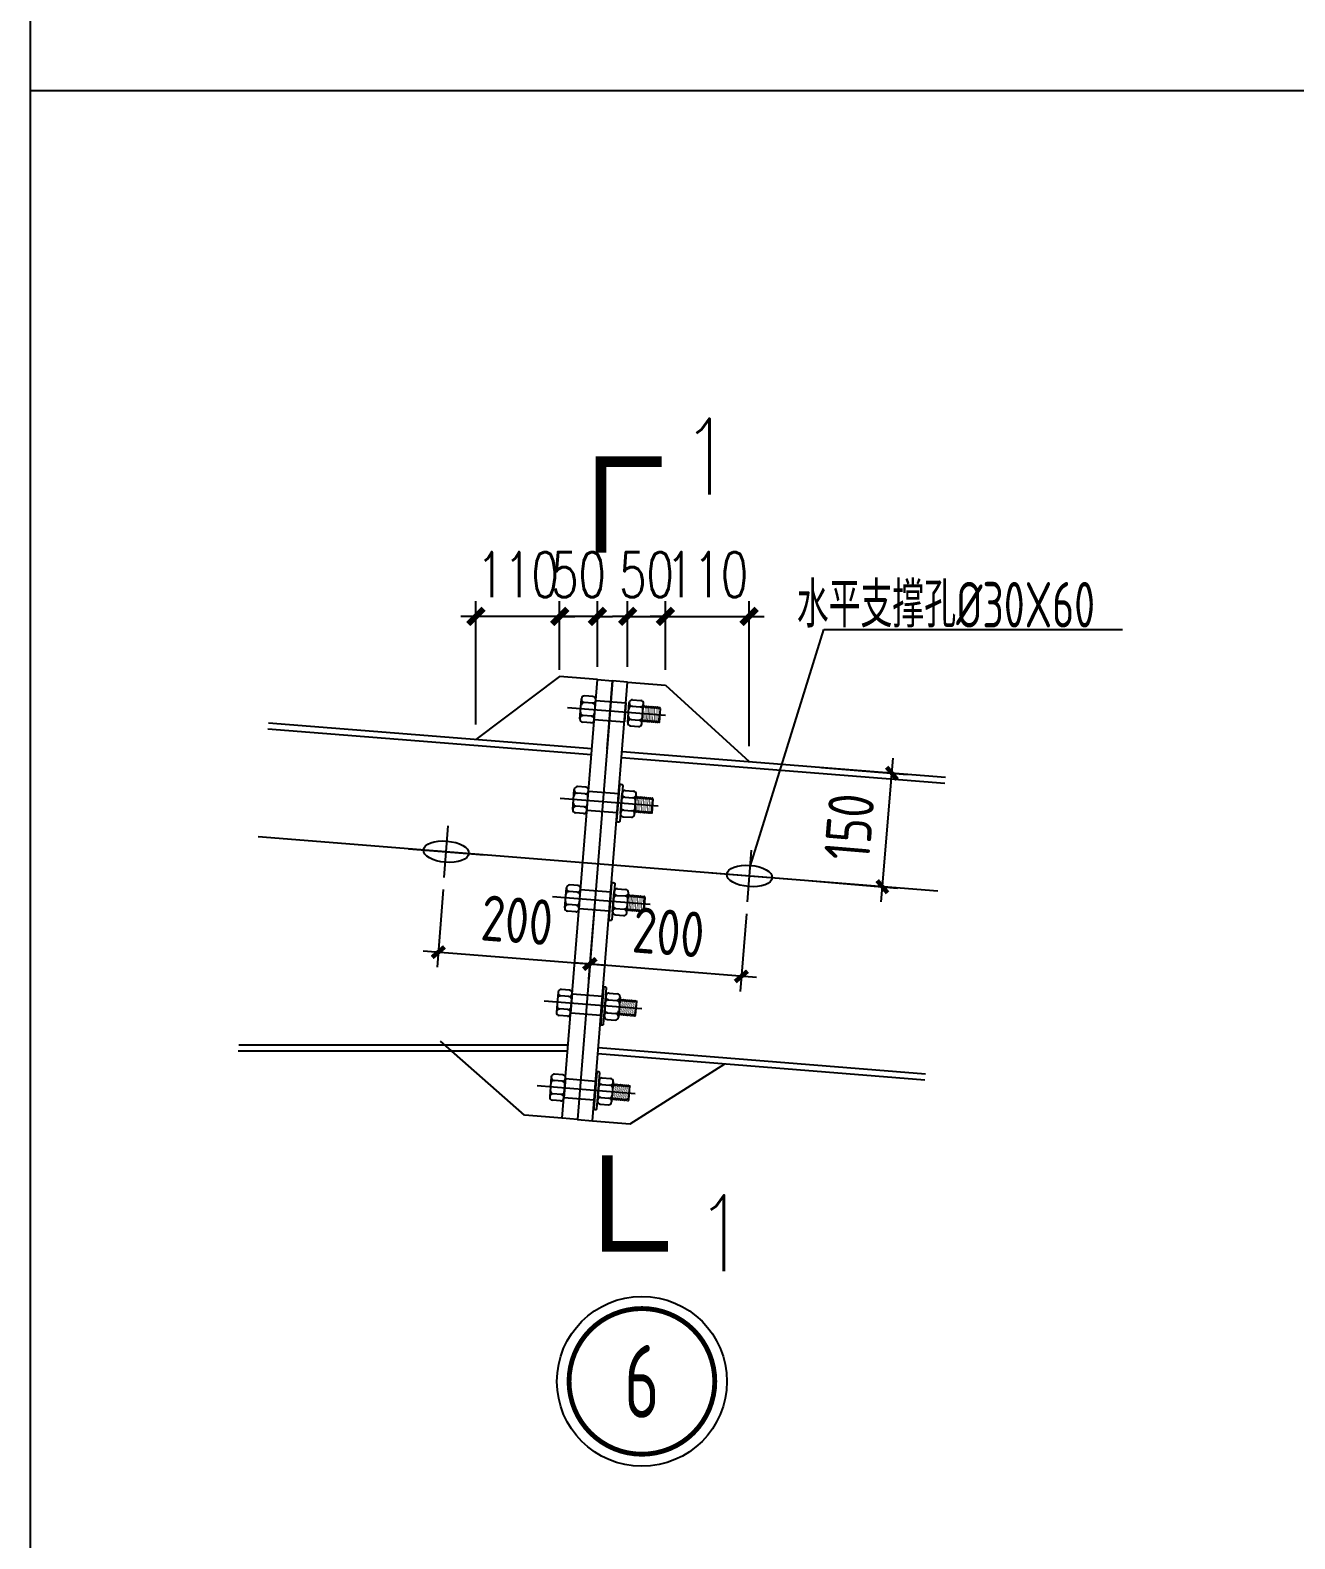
# Model space of a CAD drawing. Extents: x 180850 to 1399066, y 48356 to 327880.
# Drawn here: x 1351090 to 1359420, y 149447 to 159389 of the extents above; entities that cross this region are included whole.
import ezdxf
from ezdxf.enums import TextEntityAlignment as Align

# ---------------------------------------------------------------- set-up
doc = ezdxf.new("R2010")
doc.units = 0
doc.header["$LTSCALE"] = 1000
for name, color, linetype in [('ADIM', 3, 'Continuous'), ('AXIS', 3, 'Continuous'), ('DOTE', 1, 'Continuous'), ('GL', 150, 'Continuous'), ('PZ', 202, 'Continuous'), ('TEXT', 7, 'Continuous'), ('THIN', 7, 'Continuous')]:
    doc.layers.add(name, color=color, linetype=linetype)
doc.styles.add('_TCH_DIM_T3', font='SIMPLEX', dxfattribs={"width": 0.705882, "bigfont": 'GBCBIG'})
doc.styles.add('SIM-TSSC', font='simplex.shx', dxfattribs={"width": 0.8, "bigfont": 'tssdchn.shx'})
doc.styles.add('TSSD_Dimension', font='Tssdeng.shx', dxfattribs={"width": 0.8, "bigfont": 'hztxt.shx'})
doc.styles.add('TSSD_Norm', font='tssdeng.shx', dxfattribs={"bigfont": 'hztxt.shx'})
doc.styles.add('TSSD_Num', font='Tssdeng.shx', dxfattribs={"width": 0.7, "bigfont": 'hztxt.shx'})
doc.dimstyles.new('TCH_100_5', dxfattribs={"dimtxt": 297.5, "dimasz": 100, "dimexe": 100, "dimexo": 100, "dimgap": 126.25, "dimtad": 1, "dimdec": 0, "dimlfac": 0.2, "dimzin": 0, "dimdsep": 46, "dimtxsty": '_TCH_DIM_T3', "dimblk": 'ARCHTICK', "dimcen": 0.09, "dimclrd": 126, "dimclre": 126, "dimclrt": 7, "dimazin": 2, "dimtfac": 1, "dimtdec": 0, "dimtix": 1, "dimtmove": 2, "dimatfit": 3, "dimfxl": 1, "dimtolj": 1, "dimtzin": 0, "dimarcsym": 0})
doc.dimstyles.new('TSSD_20_100', dxfattribs={"dimtxt": 300, "dimasz": 75, "dimexe": 100, "dimexo": 250, "dimgap": 100, "dimtad": 1, "dimdec": 0, "dimlfac": 0.2, "dimzin": 0, "dimdsep": 46, "dimtxsty": 'TSSD_Dimension', "dimblk": 'ARCHTICK', "dimcen": 0, "dimdle": 100, "dimclrt": 7, "dimadec": 0, "dimazin": 0, "dimtfac": 1, "dimtdec": 0, "dimtix": 1, "dimtmove": 2, "dimatfit": 3, "dimfxl": 1, "dimtolj": 1, "dimtzin": 0, "dimarcsym": 0})

# ---------------------------------------------------------------- blocks, each defined once
blk = doc.blocks.new('_ArchTick')
at = {"color": 0, "linetype": 'ByBlock', "const_width": 0.4}
blk.add_lwpolyline([(-0.5, -0.5), (0.5, 0.5)], dxfattribs=at)
blk = doc.blocks.new('*D678')
at = {"layer": 'AXIS', "color": 0, "lineweight": -2, "transparency": 16777216}
for p, q in [((1356302.6, 154530.9), (1356865.4, 154483.7)), ((1356694.7, 153645), (1356774.1, 154591.7)), ((1356239.9, 153783.5), (1356802.7, 153736.3))]:
    blk.add_line(p, q, dxfattribs=at)
at = {"layer": 'Defpoints', "color": 0, "transparency": 16777216}
for p in [(1356053.5, 154551.7), (1356765.7, 154492), (1355990.8, 153804.4)]:
    blk.add_point(p, dxfattribs=at)
at = {"layer": 'AXIS', "color": 0, "lineweight": -2, "transparency": 16777216, "xscale": 75, "yscale": 75, "zscale": 75}
for p, rotation in [((1356765.7, 154492), 85.20834249099333), ((1356703.1, 153744.7), 265.2083424909933)]:
    blk.add_blockref('_ArchTick', p, dxfattribs=dict(at, rotation=rotation))
at = {"layer": 'AXIS', "color": 7, "transparency": 16777216, "insert": (1356485.3, 154139.2), "char_height": 300, "attachment_point": 5, "rotation": 85.20834, "style": 'TSSD_Dimension'}
blk.add_mtext('\\A1;150', dxfattribs=at)
blk = doc.blocks.new('*D679')
at = {"layer": 'AXIS', "color": 0, "lineweight": -2, "transparency": 16777216}
for p, q in [((1354808.8, 153648.1), (1354766.9, 153136)), ((1355808, 153566.4), (1355766.1, 153054.3)), ((1355873.9, 153145.8), (1354675.4, 153243.9))]:
    blk.add_line(p, q, dxfattribs=at)
at = {"layer": 'Defpoints', "color": 0, "transparency": 16777216}
for p in [(1354829.2, 153897.3), (1355828.4, 153815.5), (1354775.1, 153235.7)]:
    blk.add_point(p, dxfattribs=at)
at = {"layer": 'AXIS', "color": 0, "lineweight": -2, "transparency": 16777216, "xscale": 75, "yscale": 75, "zscale": 75}
for p, rotation in [((1354775.1, 153235.7), 175.3228272617146), ((1355774.3, 153154), 355.3228272617146)]:
    blk.add_blockref('_ArchTick', p, dxfattribs=dict(at, rotation=rotation))
at = {"layer": 'AXIS', "color": 7, "transparency": 16777216, "insert": (1355295.1, 153444), "char_height": 300, "attachment_point": 5, "rotation": 355.32283, "style": 'TSSD_Dimension'}
blk.add_mtext('\\A1;200', dxfattribs=at)
blk = doc.blocks.new('*D680')
at = {"layer": 'AXIS', "color": 0, "lineweight": -2, "transparency": 16777216}
for p, q in [((1353810.5, 153726.2), (1353770.5, 153213.9)), ((1354809.7, 153648.1), (1354769.7, 153135.8)), ((1353678.6, 153321.4), (1354877.1, 153227.7))]:
    blk.add_line(p, q, dxfattribs=at)
at = {"layer": 'Defpoints', "color": 0, "transparency": 16777216}
for p in [(1353830, 153975.4), (1354829.2, 153897.3), (1354777.5, 153235.5)]:
    blk.add_point(p, dxfattribs=at)
at = {"layer": 'AXIS', "color": 0, "lineweight": -2, "transparency": 16777216, "xscale": 75, "yscale": 75, "zscale": 75}
for p, rotation in [((1353778.2, 153313.6), 175.5293599114196), ((1354777.5, 153235.5), 355.5293599114196)]:
    blk.add_blockref('_ArchTick', p, dxfattribs=dict(at, rotation=rotation))
at = {"layer": 'AXIS', "color": 7, "transparency": 16777216, "insert": (1354297.3, 153523.8), "char_height": 300, "attachment_point": 5, "rotation": 355.52936, "style": 'TSSD_Dimension'}
blk.add_mtext('\\A1;200', dxfattribs=at)
blk = doc.blocks.new('*D711')
at = {"layer": 'Defpoints', "color": 0, "transparency": 16777216}
for p in [(1355273.6, 155526.1), (1355025.2, 155093.5), (1355273.6, 155073.6)]:
    blk.add_point(p, dxfattribs=at)
at = {"layer": 'GL', "color": 126, "lineweight": -2, "transparency": 16777216}
for p, q in [((1355025.2, 155193.5), (1355025.2, 155626.1)), ((1355273.6, 155173.6), (1355273.6, 155626.1)), ((1355025.2, 155526.1), (1354925.2, 155526.1)), ((1355025.2, 155526.1), (1355273.6, 155526.1)), ((1355273.6, 155526.1), (1355373.6, 155526.1))]:
    blk.add_line(p, q, dxfattribs=at)
at = {"layer": 'GL', "color": 126, "lineweight": -2, "transparency": 16777216, "xscale": 100, "yscale": 100, "zscale": 100}
blk.add_blockref('_ArchTick', (1355025.2, 155526.1), dxfattribs=at)
at = {"layer": 'GL', "color": 126, "lineweight": -2, "transparency": 16777216, "xscale": 100, "yscale": 100, "zscale": 100, "rotation": 180}
blk.add_blockref('_ArchTick', (1355273.6, 155526.1), dxfattribs=at)
at = {"layer": 'GL', "color": 7, "transparency": 16777216, "insert": (1355149.4, 155801.1), "char_height": 297.5, "attachment_point": 5, "style": '_TCH_DIM_T3'}
blk.add_mtext('\\A1;50', dxfattribs=at)
blk = doc.blocks.new('*D712')
at = {"layer": 'Defpoints', "color": 0, "transparency": 16777216}
for p in [(1355825.1, 155526.1), (1355273.6, 155073.6), (1355825.1, 154570)]:
    blk.add_point(p, dxfattribs=at)
at = {"layer": 'GL', "color": 126, "lineweight": -2, "transparency": 16777216}
for p, q in [((1355273.6, 155173.6), (1355273.6, 155626.1)), ((1355825.1, 154670), (1355825.1, 155626.1)), ((1355273.6, 155526.1), (1355173.6, 155526.1)), ((1355273.6, 155526.1), (1355825.1, 155526.1)), ((1355825.1, 155526.1), (1355925.1, 155526.1))]:
    blk.add_line(p, q, dxfattribs=at)
at = {"layer": 'GL', "color": 126, "lineweight": -2, "transparency": 16777216, "xscale": 100, "yscale": 100, "zscale": 100}
blk.add_blockref('_ArchTick', (1355273.6, 155526.1), dxfattribs=at)
at = {"layer": 'GL', "color": 126, "lineweight": -2, "transparency": 16777216, "xscale": 100, "yscale": 100, "zscale": 100, "rotation": 180}
blk.add_blockref('_ArchTick', (1355825.1, 155526.1), dxfattribs=at)
at = {"layer": 'GL', "color": 7, "transparency": 16777216, "insert": (1355549.4, 155801.1), "char_height": 297.5, "attachment_point": 5, "style": '_TCH_DIM_T3'}
blk.add_mtext('\\A1;110', dxfattribs=at)
blk = doc.blocks.new('*D681')
at = {"layer": 'Defpoints', "color": 0, "transparency": 16777216}
for p in [(1354577.4, 155526.1), (1354577.4, 155073.6), (1354825.8, 155093.5)]:
    blk.add_point(p, dxfattribs=at)
at = {"layer": 'GL', "color": 126, "lineweight": -2, "transparency": 16777216}
for p, q in [((1354577.4, 155173.6), (1354577.4, 155626.1)), ((1354825.8, 155193.5), (1354825.8, 155626.1)), ((1354577.4, 155526.1), (1354477.4, 155526.1)), ((1354825.8, 155526.1), (1354577.4, 155526.1)), ((1354825.8, 155526.1), (1354925.8, 155526.1))]:
    blk.add_line(p, q, dxfattribs=at)
at = {"layer": 'GL', "color": 126, "lineweight": -2, "transparency": 16777216, "xscale": 100, "yscale": 100, "zscale": 100}
blk.add_blockref('_ArchTick', (1354577.4, 155526.1), dxfattribs=at)
at = {"layer": 'GL', "color": 126, "lineweight": -2, "transparency": 16777216, "xscale": 100, "yscale": 100, "zscale": 100, "rotation": 180}
blk.add_blockref('_ArchTick', (1354825.8, 155526.1), dxfattribs=at)
at = {"layer": 'GL', "color": 7, "transparency": 16777216, "insert": (1354701.6, 155801.1), "char_height": 297.5, "attachment_point": 5, "style": '_TCH_DIM_T3'}
blk.add_mtext('\\A1;50', dxfattribs=at)
blk = doc.blocks.new('*D682')
at = {"layer": 'Defpoints', "color": 0, "transparency": 16777216}
for p in [(1354025.9, 155526.1), (1354577.4, 155073.6), (1354025.9, 154714)]:
    blk.add_point(p, dxfattribs=at)
at = {"layer": 'GL', "color": 126, "lineweight": -2, "transparency": 16777216}
for p, q in [((1354025.9, 154814), (1354025.9, 155626.1)), ((1354577.4, 155173.6), (1354577.4, 155626.1)), ((1354025.9, 155526.1), (1353925.9, 155526.1)), ((1354577.4, 155526.1), (1354025.9, 155526.1)), ((1354577.4, 155526.1), (1354677.4, 155526.1))]:
    blk.add_line(p, q, dxfattribs=at)
at = {"layer": 'GL', "color": 126, "lineweight": -2, "transparency": 16777216, "xscale": 100, "yscale": 100, "zscale": 100}
blk.add_blockref('_ArchTick', (1354025.9, 155526.1), dxfattribs=at)
at = {"layer": 'GL', "color": 126, "lineweight": -2, "transparency": 16777216, "xscale": 100, "yscale": 100, "zscale": 100, "rotation": 180}
blk.add_blockref('_ArchTick', (1354577.4, 155526.1), dxfattribs=at)
at = {"layer": 'GL', "color": 7, "transparency": 16777216, "insert": (1354301.7, 155801.1), "char_height": 297.5, "attachment_point": 5, "style": '_TCH_DIM_T3'}
blk.add_mtext('\\A1;110', dxfattribs=at)
blk = doc.blocks.new('ts_idx2')
at = {"color": 0, "linetype": 'ByBlock', "lineweight": -2, "const_width": 0.0333}
blk.add_lwpolyline([(-0.5, 0, 1), (0.5, 0, 1)], format="xyb", close=True, dxfattribs=at)
at = {"color": 0, "linetype": 'ByBlock', "lineweight": -2}
blk.add_circle((0, 0), 0.583, dxfattribs=at)
at = {"color": 0, "linetype": 'ByBlock', "lineweight": -2, "style": 'TSSD_Num', "width": 0.7}
blk.add_attdef('A', text='', height=0.5, dxfattribs=at).set_placement((0, 0), align=Align.MIDDLE_CENTER)

msp = doc.modelspace()

# ---------------------------------------------------------------- linework, layer by layer
for p, q in [((1354796.87, 154997.94), (1354743.31, 155002.23)), ((1355274.41, 154872.9), (1354629.47, 154924.49)), ((1354711.17, 154851.17), (1354721.79, 154983.89)), ((1354793.42, 154954.8), (1354739.86, 154959.08)), ((1354804.59, 154843.69), (1354815.21, 154976.42)), ((1354814.86, 154972.33), (1355014.24, 154956.38)), ((1355014.24, 154956.38), (1355004.28, 154831.83)), ((1355015.82, 154936.94), (1355012.71, 154937.19)), ((1355025.75, 154826), (1355036.37, 154958.73)), ((1355054.44, 154933.92), (1355107.99, 154929.63)), ((1355057.89, 154977.06), (1355111.45, 154972.78)), ((1355119.16, 154818.53), (1355129.78, 154951.26)), ((1354783.07, 154825.36), (1354729.51, 154829.64)), ((1354786.52, 154868.51), (1354732.96, 154872.79)), ((1354804.9, 154847.78), (1355004.28, 154831.83)), ((1355008.93, 154850.78), (1355005.81, 154851.03)), ((1355044.08, 154804.48), (1355097.64, 154800.19)), ((1355047.53, 154847.62), (1355101.09, 154843.34)), ((1354749.02, 154399.85), (1354695.47, 154404.14)), ((1355226.57, 154274.81), (1354581.63, 154326.4)), ((1354663.33, 154253.08), (1354673.94, 154385.81)), ((1354745.57, 154356.71), (1354692.02, 154360.99)), ((1354756.74, 154245.6), (1354767.36, 154378.33)), ((1354767.02, 154374.25), (1354966.39, 154358.3)), ((1354966.39, 154358.3), (1354956.43, 154233.74)), ((1354967.97, 154338.85), (1354964.86, 154339.1)), ((1354977.9, 154227.91), (1354988.52, 154360.64)), ((1355006.59, 154335.83), (1355060.15, 154331.54)), ((1355010.04, 154378.97), (1355063.6, 154374.69)), ((1355071.31, 154220.44), (1355081.93, 154353.17)), ((1354735.22, 154227.27), (1354681.66, 154231.55)), ((1354738.67, 154270.42), (1354685.11, 154274.7)), ((1354757.05, 154249.69), (1354956.43, 154233.74)), ((1354961.08, 154252.69), (1354957.97, 154252.94)), ((1354996.23, 154206.39), (1355049.79, 154202.1)), ((1354999.69, 154249.53), (1355053.24, 154245.25)), ((1353816.36, 153804.89), (1353843.62, 154145.94)), ((1353580.78, 153995.32), (1354079.2, 153955.53)), ((1355814.77, 153645.02), (1355842.03, 153986.07)), ((1355579.19, 153835.44), (1356077.61, 153795.65)), ((1354611.49, 153605.15), (1354622.11, 153737.88)), ((1354693.74, 153708.78), (1354640.18, 153713.06)), ((1354697.19, 153751.92), (1354643.63, 153756.21)), ((1354704.91, 153597.67), (1354715.52, 153730.4)), ((1354715.18, 153726.32), (1354914.56, 153710.37)), ((1354914.56, 153710.37), (1354904.6, 153585.81)), ((1354926.07, 153579.98), (1354936.68, 153712.71)), ((1354958.21, 153731.04), (1355011.76, 153726.76)), ((1355019.48, 153572.51), (1355030.1, 153705.24)), ((1355174.73, 153626.88), (1354529.79, 153678.47)), ((1354686.84, 153622.49), (1354633.28, 153626.77)), ((1354909.25, 153604.76), (1354906.13, 153605.01)), ((1354916.14, 153690.92), (1354913.02, 153691.17)), ((1354954.76, 153687.9), (1355008.31, 153683.61)), ((1354683.38, 153579.34), (1354629.83, 153583.62)), ((1354705.22, 153601.76), (1354904.6, 153585.81)), ((1354944.4, 153558.46), (1354997.96, 153554.17)), ((1354947.85, 153601.6), (1355001.41, 153597.32)), ((1354567.09, 153050.07), (1354556.47, 152917.34)), ((1354638.71, 153020.98), (1354585.16, 153025.26)), ((1354642.17, 153064.12), (1354588.61, 153068.41)), ((1354660.5, 153042.6), (1354649.88, 152909.87)), ((1354660.16, 153038.51), (1354859.54, 153022.56)), ((1354849.57, 152898.01), (1354859.54, 153022.56)), ((1354881.66, 153024.91), (1354871.04, 152892.18)), ((1354903.18, 153043.24), (1354956.74, 153038.96)), ((1354975.07, 153017.43), (1354964.46, 152884.71)), ((1355119.71, 152939.07), (1354474.77, 152990.67)), ((1354631.81, 152934.68), (1354578.25, 152938.97)), ((1354650.19, 152913.96), (1354849.57, 152898.01)), ((1354854.22, 152916.96), (1354851.11, 152917.21)), ((1354861.11, 153003.12), (1354858, 153003.37)), ((1354892.83, 152913.8), (1354946.38, 152909.52)), ((1354899.73, 153000.09), (1354953.29, 152995.81)), ((1354628.36, 152891.54), (1354574.8, 152895.82)), ((1354889.38, 152870.66), (1354942.93, 152866.37)), ((1354597.51, 152505.91), (1354543.95, 152510.19)), ((1355075.05, 152380.86), (1354430.11, 152432.45)), ((1354522.43, 152491.86), (1354511.81, 152359.13)), ((1354594.06, 152462.76), (1354540.5, 152467.04)), ((1354615.84, 152484.38), (1354605.22, 152351.66)), ((1354615.5, 152480.3), (1354814.88, 152464.35)), ((1354804.91, 152339.79), (1354814.88, 152464.35)), ((1354816.46, 152444.9), (1354813.34, 152445.15)), ((1354837, 152466.69), (1354826.38, 152333.96)), ((1354855.07, 152441.88), (1354908.63, 152437.59)), ((1354858.53, 152485.02), (1354912.08, 152480.74)), ((1354930.42, 152459.22), (1354919.8, 152326.49)), ((1354583.7, 152333.32), (1354530.14, 152337.61)), ((1354587.15, 152376.47), (1354533.6, 152380.75)), ((1354605.54, 152355.74), (1354804.91, 152339.79)), ((1354809.56, 152358.74), (1354806.45, 152358.99)), ((1354844.72, 152312.44), (1354898.28, 152308.16)), ((1354848.17, 152355.59), (1354901.73, 152351.3))]:
    msp.add_line(p, q)
for points in [[(1355239.27, 154919.06), (1355231.94, 154827.51), (1355229.26, 154833.15), (1355226.15, 154833.4), (1355221.71, 154826.97), (1355220.16, 154827.1), (1355216.8, 154834.15), (1355213.69, 154834.4), (1355209.26, 154827.97), (1355207.7, 154828.09), (1355204.35, 154835.15), (1355201.24, 154835.4), (1355196.8, 154828.96), (1355195.25, 154829.09), (1355191.89, 154836.14), (1355188.78, 154836.39), (1355184.35, 154829.96), (1355182.79, 154830.09), (1355179.44, 154837.14), (1355176.33, 154837.39), (1355171.89, 154830.96), (1355170.34, 154831.08), (1355166.98, 154838.14), (1355163.87, 154838.38), (1355159.44, 154831.95), (1355157.88, 154832.08), (1355154.53, 154839.13), (1355151.42, 154839.38), (1355146.98, 154832.95), (1355145.43, 154833.08), (1355142.07, 154840.13), (1355138.96, 154840.38), (1355134.53, 154833.95), (1355132.97, 154834.07), (1355129.62, 154841.12), (1355126.5, 154841.37), (1355122.07, 154834.94), (1355120.52, 154835.07), (1355120.49, 154835.12)], [(1355239.27, 154919.06), (1355235.91, 154926.12), (1355234.36, 154926.24), (1355229.93, 154919.81), (1355226.81, 154920.06), (1355223.46, 154927.11), (1355221.9, 154927.24), (1355217.47, 154920.81), (1355214.36, 154921.06), (1355211, 154928.11), (1355209.45, 154928.23), (1355205.01, 154921.8), (1355201.9, 154922.05), (1355198.55, 154929.1), (1355196.99, 154929.23), (1355192.56, 154922.8), (1355189.45, 154923.05), (1355186.09, 154930.1), (1355184.54, 154930.23), (1355180.1, 154923.8), (1355176.99, 154924.04), (1355173.64, 154931.1), (1355172.08, 154931.22), (1355167.65, 154924.79), (1355164.54, 154925.04), (1355161.18, 154932.09), (1355159.63, 154932.22), (1355155.19, 154925.79), (1355152.08, 154926.04), (1355148.73, 154933.09), (1355147.17, 154933.22), (1355142.74, 154926.78), (1355139.62, 154927.03), (1355136.27, 154934.09), (1355134.72, 154934.21), (1355130.28, 154927.78), (1355127.17, 154928.03)], [(1355191.42, 154320.97), (1355184.1, 154229.42), (1355181.41, 154235.06), (1355178.3, 154235.31), (1355173.87, 154228.88), (1355172.31, 154229.01), (1355168.96, 154236.06), (1355165.84, 154236.31), (1355161.41, 154229.88), (1355159.86, 154230), (1355156.5, 154237.06), (1355153.39, 154237.31), (1355148.96, 154230.88), (1355147.4, 154231), (1355144.05, 154238.05), (1355140.93, 154238.3), (1355136.5, 154231.87), (1355134.95, 154232), (1355131.59, 154239.05), (1355128.48, 154239.3), (1355124.05, 154232.87), (1355122.49, 154232.99), (1355119.14, 154240.05), (1355116.02, 154240.3), (1355111.59, 154233.87), (1355110.03, 154233.99), (1355106.68, 154241.04), (1355103.57, 154241.29), (1355099.14, 154234.86), (1355097.58, 154234.99), (1355094.23, 154242.04), (1355091.11, 154242.29), (1355086.68, 154235.86), (1355085.12, 154235.98), (1355081.77, 154243.04), (1355078.66, 154243.28), (1355074.23, 154236.85), (1355072.67, 154236.98), (1355072.64, 154237.04)], [(1355191.42, 154320.97), (1355188.07, 154328.03), (1355186.51, 154328.15), (1355182.08, 154321.72), (1355178.96, 154321.97), (1355175.61, 154329.02), (1355174.05, 154329.15), (1355169.62, 154322.72), (1355166.51, 154322.97), (1355163.16, 154330.02), (1355161.6, 154330.14), (1355157.17, 154323.71), (1355154.05, 154323.96), (1355150.7, 154331.02), (1355149.14, 154331.14), (1355144.71, 154324.71), (1355141.6, 154324.96), (1355138.25, 154332.01), (1355136.69, 154332.14), (1355132.26, 154325.71), (1355129.14, 154325.96), (1355125.79, 154333.01), (1355124.23, 154333.13), (1355119.8, 154326.7), (1355116.69, 154326.95), (1355113.34, 154334), (1355111.78, 154334.13), (1355107.35, 154327.7), (1355104.23, 154327.95), (1355100.88, 154335), (1355099.32, 154335.13), (1355094.89, 154328.7), (1355091.78, 154328.94), (1355088.42, 154336), (1355086.87, 154336.12), (1355082.44, 154329.69), (1355079.32, 154329.94)], [(1355139.59, 153673.04), (1355132.26, 153581.49), (1355129.58, 153587.13), (1355126.46, 153587.38), (1355122.03, 153580.95), (1355120.48, 153581.08), (1355117.12, 153588.13), (1355114.01, 153588.38), (1355109.58, 153581.95), (1355108.02, 153582.07), (1355104.67, 153589.13), (1355101.55, 153589.38), (1355097.12, 153582.95), (1355095.57, 153583.07), (1355092.21, 153590.12), (1355089.1, 153590.37), (1355084.67, 153583.94), (1355083.11, 153584.07), (1355079.76, 153591.12), (1355076.64, 153591.37), (1355072.21, 153584.94), (1355070.66, 153585.06), (1355067.3, 153592.12), (1355064.19, 153592.37), (1355059.76, 153585.94), (1355058.2, 153586.06), (1355054.85, 153593.11), (1355051.73, 153593.36), (1355047.3, 153586.93), (1355045.75, 153587.06), (1355042.39, 153594.11), (1355039.28, 153594.36), (1355034.85, 153587.93), (1355033.29, 153588.05), (1355029.94, 153595.11), (1355026.82, 153595.35), (1355022.39, 153588.92), (1355020.83, 153589.05), (1355020.81, 153589.11)], [(1355139.59, 153673.04), (1355136.23, 153680.1), (1355134.68, 153680.22), (1355130.24, 153673.79), (1355127.13, 153674.04), (1355123.78, 153681.09), (1355122.22, 153681.22), (1355117.79, 153674.79), (1355114.67, 153675.04), (1355111.32, 153682.09), (1355109.76, 153682.21), (1355105.33, 153675.78), (1355102.22, 153676.03), (1355098.87, 153683.09), (1355097.31, 153683.21), (1355092.88, 153676.78), (1355089.76, 153677.03), (1355086.41, 153684.08), (1355084.85, 153684.21), (1355080.42, 153677.78), (1355077.31, 153678.03), (1355073.96, 153685.08), (1355072.4, 153685.2), (1355067.97, 153678.77), (1355064.85, 153679.02), (1355061.5, 153686.07), (1355059.94, 153686.2), (1355055.51, 153679.77), (1355052.4, 153680.02), (1355049.05, 153687.07), (1355047.49, 153687.2), (1355043.06, 153680.77), (1355039.94, 153681.01), (1355036.59, 153688.07), (1355035.03, 153688.19), (1355030.6, 153681.76), (1355027.49, 153682.01)], [(1355077.67, 152899.08), (1355073.24, 152892.65), (1355071.68, 152892.78), (1355068.33, 152899.83), (1355065.21, 152900.08), (1355060.78, 152893.65), (1355059.22, 152893.77), (1355055.87, 152900.83), (1355052.76, 152901.08), (1355048.33, 152894.65), (1355046.77, 152894.77), (1355043.42, 152901.82), (1355040.3, 152902.07), (1355035.87, 152895.64), (1355034.31, 152895.77), (1355030.96, 152902.82), (1355027.85, 152903.07), (1355023.42, 152896.64), (1355021.86, 152896.76), (1355018.51, 152903.82), (1355015.39, 152904.06), (1355010.96, 152897.63), (1355009.4, 152897.76), (1355006.05, 152904.81), (1355002.94, 152905.06), (1354998.51, 152898.63), (1354996.95, 152898.76), (1354993.6, 152905.81), (1354990.48, 152906.06), (1354986.05, 152899.63), (1354984.49, 152899.75), (1354981.14, 152906.8), (1354978.03, 152907.05), (1354973.59, 152900.62), (1354972.04, 152900.75), (1354968.69, 152907.8), (1354965.57, 152908.05)], [(1355077.67, 152899.08), (1355084.99, 152990.63), (1355081.45, 152985.49), (1355078.33, 152985.74), (1355074.98, 152992.79), (1355073.42, 152992.92), (1355068.99, 152986.49), (1355065.88, 152986.74), (1355062.53, 152993.79), (1355060.97, 152993.91), (1355056.54, 152987.48), (1355053.42, 152987.73), (1355050.07, 152994.78), (1355048.51, 152994.91), (1355044.08, 152988.48), (1355040.97, 152988.73), (1355037.61, 152995.78), (1355036.06, 152995.91), (1355031.63, 152989.48), (1355028.51, 152989.72), (1355025.16, 152996.78), (1355023.6, 152996.9), (1355019.17, 152990.47), (1355016.06, 152990.72), (1355012.7, 152997.77), (1355011.15, 152997.9), (1355006.72, 152991.47), (1355003.6, 152991.72), (1355000.25, 152998.77), (1354998.69, 152998.9), (1354994.26, 152992.46), (1354991.15, 152992.71), (1354987.79, 152999.77), (1354986.24, 152999.89), (1354981.81, 152993.46), (1354978.69, 152993.71), (1354975.34, 153000.76), (1354973.78, 153000.89), (1354973.75, 153000.84)], [(1355033.01, 152340.87), (1355040.33, 152432.42), (1355036.79, 152427.27), (1355033.68, 152427.52), (1355030.32, 152434.58), (1355028.77, 152434.7), (1355024.33, 152428.27), (1355021.22, 152428.52), (1355017.87, 152435.57), (1355016.31, 152435.7), (1355011.88, 152429.27), (1355008.77, 152429.52), (1355005.41, 152436.57), (1355003.86, 152436.69), (1354999.42, 152430.26), (1354996.31, 152430.51), (1354992.96, 152437.56), (1354991.4, 152437.69), (1354986.97, 152431.26), (1354983.86, 152431.51), (1354980.5, 152438.56), (1354978.95, 152438.69), (1354974.51, 152432.26), (1354971.4, 152432.5), (1354968.05, 152439.56), (1354966.49, 152439.68), (1354962.06, 152433.25), (1354958.94, 152433.5), (1354955.59, 152440.55), (1354954.03, 152440.68), (1354949.6, 152434.25), (1354946.49, 152434.5), (1354943.14, 152441.55), (1354941.58, 152441.68), (1354937.15, 152435.24), (1354934.03, 152435.49), (1354930.68, 152442.55), (1354929.12, 152442.67), (1354929.09, 152442.62)], [(1355033.01, 152340.87), (1355028.58, 152334.44), (1355027.02, 152334.56), (1355023.67, 152341.61), (1355020.56, 152341.86), (1355016.12, 152335.43), (1355014.57, 152335.56), (1355011.21, 152342.61), (1355008.1, 152342.86), (1355003.67, 152336.43), (1355002.11, 152336.55), (1354998.76, 152343.61), (1354995.65, 152343.86), (1354991.21, 152337.42), (1354989.66, 152337.55), (1354986.3, 152344.6), (1354983.19, 152344.85), (1354978.76, 152338.42), (1354977.2, 152338.55), (1354973.85, 152345.6), (1354970.73, 152345.85), (1354966.3, 152339.42), (1354964.75, 152339.54), (1354961.39, 152346.6), (1354958.28, 152346.84), (1354953.85, 152340.41), (1354952.29, 152340.54), (1354948.94, 152347.59), (1354945.82, 152347.84), (1354941.39, 152341.41), (1354939.84, 152341.54), (1354936.48, 152348.59), (1354933.37, 152348.84), (1354928.94, 152342.41), (1354927.38, 152342.53), (1354924.03, 152349.58), (1354920.91, 152349.83)]]:
    msp.add_lwpolyline(points)
for points, const_width in [([(1355128.73, 154928.02), (1355128.06, 154841.36)], 3.1), ([(1355135.49, 154934.15), (1355133.75, 154834.01)], 1.55), ([(1355141.18, 154926.91), (1355140.52, 154840.25)], 3.1), ([(1355147.95, 154933.15), (1355146.21, 154833.01)], 1.55), ([(1355153.64, 154925.91), (1355152.97, 154839.26)], 3.1), ([(1355160.4, 154932.16), (1355158.66, 154832.02)], 1.55), ([(1355166.09, 154924.92), (1355165.43, 154838.26)], 3.1), ([(1355172.86, 154931.16), (1355171.12, 154831.02)], 1.55), ([(1355178.55, 154923.92), (1355177.88, 154837.26)], 3.1), ([(1355185.31, 154930.16), (1355183.57, 154830.02)], 1.55), ([(1355191, 154922.92), (1355190.34, 154836.27)], 3.1), ([(1355197.77, 154929.17), (1355196.03, 154829.03)], 1.55), ([(1355203.46, 154921.93), (1355202.79, 154835.27)], 3.1), ([(1355210.22, 154928.17), (1355208.48, 154828.03)], 1.55), ([(1355215.91, 154920.93), (1355215.25, 154834.27)], 3.1), ([(1355222.68, 154927.17), (1355220.94, 154827.03)], 1.55), ([(1355228.37, 154919.93), (1355227.7, 154833.28)], 3.1), ([(1355235.14, 154926.18), (1355234.26, 154876.11)], 1.55), ([(1355080.88, 154329.93), (1355080.22, 154243.27)], 3.1), ([(1355087.65, 154336.06), (1355085.9, 154235.92)], 1.55), ([(1355093.33, 154328.82), (1355092.67, 154242.16)], 3.1), ([(1355100.1, 154335.06), (1355098.36, 154234.92)], 1.55), ([(1355105.79, 154327.82), (1355105.12, 154241.17)], 3.1), ([(1355112.56, 154334.07), (1355110.81, 154233.93)], 1.55), ([(1355118.25, 154326.83), (1355117.58, 154240.17)], 3.1), ([(1355125.01, 154333.07), (1355123.27, 154232.93)], 1.55), ([(1355130.7, 154325.83), (1355130.04, 154239.17)], 3.1), ([(1355137.47, 154332.07), (1355135.72, 154231.93)], 1.55), ([(1355143.16, 154324.83), (1355142.49, 154238.18)], 3.1), ([(1355149.92, 154331.08), (1355148.18, 154230.94)], 1.55), ([(1355155.61, 154323.84), (1355154.95, 154237.18)], 3.1), ([(1355162.38, 154330.08), (1355160.63, 154229.94)], 1.55), ([(1355168.07, 154322.84), (1355167.4, 154236.19)], 3.1), ([(1355174.83, 154329.09), (1355173.09, 154228.95)], 1.55), ([(1355180.52, 154321.85), (1355179.86, 154235.19)], 3.1), ([(1355187.29, 154328.09), (1355186.42, 154278.02)], 1.55), ([(1355029.05, 153682), (1355028.38, 153595.34)], 3.1), ([(1355035.81, 153688.13), (1355034.07, 153587.99)], 1.55), ([(1355041.5, 153680.89), (1355040.84, 153594.23)], 3.1), ([(1355048.27, 153687.13), (1355046.52, 153586.99)], 1.55), ([(1355053.96, 153679.89), (1355053.29, 153593.24)], 3.1), ([(1355060.72, 153686.14), (1355058.98, 153586)], 1.55), ([(1355066.41, 153678.9), (1355065.75, 153592.24)], 3.1), ([(1355073.18, 153685.14), (1355071.43, 153585)], 1.55), ([(1355078.87, 153677.9), (1355078.2, 153591.24)], 3.1), ([(1355085.63, 153684.14), (1355083.89, 153584)], 1.55), ([(1355091.32, 153676.9), (1355090.66, 153590.25)], 3.1), ([(1355098.09, 153683.15), (1355096.34, 153583.01)], 1.55), ([(1355103.78, 153675.91), (1355103.11, 153589.25)], 3.1), ([(1355110.54, 153682.15), (1355108.8, 153582.01)], 1.55), ([(1355116.23, 153674.91), (1355115.57, 153588.26)], 3.1), ([(1355123, 153681.16), (1355121.25, 153581.02)], 1.55), ([(1355128.69, 153673.92), (1355128.02, 153587.26)], 3.1), ([(1355135.45, 153680.16), (1355134.58, 153630.09)], 1.55), ([(1354967.11, 152907.82), (1354980.23, 152993.48)], 3.1), ([(1354972.82, 152900.69), (1354987.02, 152999.83)], 1.55), ([(1354979.58, 152906.93), (1354992.7, 152992.59)], 3.1), ([(1354985.27, 152899.69), (1354999.47, 152998.83)], 1.55), ([(1354992.04, 152905.93), (1355005.16, 152991.59)], 3.1), ([(1354997.73, 152898.69), (1355011.93, 152997.84)], 1.55), ([(1355004.49, 152904.94), (1355017.61, 152990.6)], 3.1), ([(1355010.18, 152897.7), (1355024.38, 152996.84)], 1.55), ([(1355016.95, 152903.94), (1355030.07, 152989.6)], 3.1), ([(1355022.64, 152896.7), (1355036.84, 152995.84)], 1.55), ([(1355029.4, 152902.94), (1355042.52, 152988.6)], 3.1), ([(1355035.09, 152895.7), (1355049.29, 152994.85)], 1.55), ([(1355041.86, 152901.95), (1355054.98, 152987.61)], 3.1), ([(1355047.55, 152894.71), (1355061.75, 152993.85)], 1.55), ([(1355054.31, 152900.95), (1355067.43, 152986.61)], 3.1), ([(1355060, 152893.71), (1355074.2, 152992.85)], 1.55), ([(1355066.77, 152899.95), (1355079.89, 152985.61)], 3.1), ([(1355072.46, 152892.71), (1355079.56, 152942.29)], 1.55), ([(1354922.45, 152349.6), (1354935.57, 152435.26)], 3.1), ([(1354928.16, 152342.47), (1354942.36, 152441.61)], 1.55), ([(1354934.93, 152348.71), (1354948.05, 152434.37)], 3.1), ([(1354940.61, 152341.47), (1354954.81, 152440.62)], 1.55), ([(1354947.38, 152347.72), (1354960.5, 152433.38)], 3.1), ([(1354953.07, 152340.48), (1354967.27, 152439.62)], 1.55), ([(1354959.84, 152346.72), (1354972.96, 152432.38)], 3.1), ([(1354965.52, 152339.48), (1354979.72, 152438.62)], 1.55), ([(1354972.29, 152345.72), (1354985.41, 152431.38)], 3.1), ([(1354977.98, 152338.48), (1354992.18, 152437.63)], 1.55), ([(1354984.75, 152344.73), (1354997.87, 152430.39)], 3.1), ([(1354990.44, 152337.49), (1355004.63, 152436.63)], 1.55), ([(1354997.2, 152343.73), (1355010.32, 152429.39)], 3.1), ([(1355002.89, 152336.49), (1355017.09, 152435.63)], 1.55), ([(1355009.66, 152342.73), (1355022.78, 152428.39)], 3.1), ([(1355015.35, 152335.49), (1355029.54, 152434.64)], 1.55), ([(1355022.11, 152341.74), (1355035.23, 152427.4)], 3.1), ([(1355027.8, 152334.5), (1355034.9, 152384.07)], 1.55)]:
    msp.add_lwpolyline(points, dxfattribs=dict(const_width=const_width))
for points in [[(1354955.06, 154177.45), (1354973.99, 154414.09, -0.4142136), (1354980.72, 154419.82), (1354986.95, 154419.33, -0.4142136), (1354992.68, 154412.6), (1354973.74, 154175.95, -0.4142136), (1354967.02, 154170.22), (1354960.79, 154170.72, -0.4142136)], [(1354903.23, 153529.52), (1354922.16, 153766.16, -0.4142136), (1354928.88, 153771.89), (1354935.11, 153771.4, -0.4142136), (1354940.84, 153764.67), (1354921.91, 153528.02, -0.4142136), (1354915.18, 153522.29), (1354908.96, 153522.79, -0.4142136)], [(1354867.13, 153078.36), (1354848.2, 152841.71, 0.4142136), (1354853.93, 152834.99), (1354860.16, 152834.49, 0.4142136), (1354866.88, 152840.22), (1354885.82, 153076.87, 0.4142136), (1354880.09, 153083.59), (1354873.86, 153084.09, 0.4142136)], [(1354822.48, 152520.15), (1354803.54, 152283.5, 0.4142136), (1354809.27, 152276.77), (1354815.5, 152276.27, 0.4142136), (1354822.23, 152282), (1354841.16, 152518.65, 0.4142136), (1354835.43, 152525.38), (1354829.2, 152525.87, 0.4142136)]]:
    msp.add_lwpolyline(points, format="xyb", close=True)
for centre, start, end in [((1354741.72, 154982.3), 85.426079, 175.426079), ((1354795.28, 154978.02), 355.426079, 85.426079), ((1354738.27, 154939.15), 85.426079, 175.426079), ((1354741.46, 154979.01), 175.426079, 265.426079), ((1354795.01, 154974.73), 265.426079, 355.426079), ((1354791.83, 154934.87), 355.426079, 85.426079), ((1355052.84, 154913.99), 85.426079, 175.426079), ((1355056.03, 154953.84), 175.426079, 265.426079), ((1355056.29, 154957.13), 85.426079, 175.426079), ((1355109.59, 154949.56), 265.426079, 355.426079), ((1355106.4, 154909.7), 355.426079, 85.426079), ((1355109.85, 154952.85), 355.426079, 85.426079), ((1354731.1, 154849.57), 175.426079, 265.426079), ((1354731.37, 154852.86), 85.426079, 175.426079), ((1354734.55, 154892.72), 175.426079, 265.426079), ((1354784.66, 154845.29), 265.426079, 355.426079), ((1354788.11, 154888.43), 265.426079, 355.426079), ((1354784.92, 154848.58), 355.426079, 85.426079), ((1355045.68, 154824.41), 175.426079, 265.426079), ((1355045.94, 154827.7), 85.426079, 175.426079), ((1355049.13, 154867.55), 175.426079, 265.426079), ((1355099.23, 154820.12), 265.426079, 355.426079), ((1355102.68, 154863.27), 265.426079, 355.426079), ((1355099.5, 154823.41), 355.426079, 85.426079), ((1354693.87, 154384.21), 85.426079, 175.426079), ((1354747.43, 154379.93), 355.426079, 85.426079), ((1354690.42, 154341.06), 85.426079, 175.426079), ((1354693.61, 154380.92), 175.426079, 265.426079), ((1354747.17, 154376.64), 265.426079, 355.426079), ((1354743.98, 154336.78), 355.426079, 85.426079), ((1355005, 154315.9), 85.426079, 175.426079), ((1355008.18, 154355.76), 175.426079, 265.426079), ((1355008.45, 154359.04), 85.426079, 175.426079), ((1355061.74, 154351.47), 265.426079, 355.426079), ((1355058.55, 154311.61), 355.426079, 85.426079), ((1355062, 154354.76), 355.426079, 85.426079), ((1354683.25, 154251.48), 175.426079, 265.426079), ((1354683.52, 154254.77), 85.426079, 175.426079), ((1354686.71, 154294.63), 175.426079, 265.426079), ((1354736.81, 154247.2), 265.426079, 355.426079), ((1354740.26, 154290.34), 265.426079, 355.426079), ((1354737.08, 154250.49), 355.426079, 85.426079), ((1354997.83, 154226.32), 175.426079, 265.426079), ((1354998.09, 154229.61), 85.426079, 175.426079), ((1355001.28, 154269.46), 175.426079, 265.426079), ((1355051.39, 154222.03), 265.426079, 355.426079), ((1355054.84, 154265.18), 265.426079, 355.426079), ((1355051.65, 154225.32), 355.426079, 85.426079), ((1354638.59, 153693.13), 85.426079, 175.426079), ((1354641.78, 153732.99), 175.426079, 265.426079), ((1354642.04, 153736.28), 85.426079, 175.426079), ((1354695.33, 153728.71), 265.426079, 355.426079), ((1354692.14, 153688.85), 355.426079, 85.426079), ((1354695.6, 153732), 355.426079, 85.426079), ((1354956.35, 153707.83), 175.426079, 265.426079), ((1354956.61, 153711.11), 85.426079, 175.426079), ((1355010.17, 153706.83), 355.426079, 85.426079), ((1354631.42, 153603.55), 175.426079, 265.426079), ((1354631.68, 153606.84), 85.426079, 175.426079), ((1354634.87, 153646.7), 175.426079, 265.426079), ((1354688.43, 153642.41), 265.426079, 355.426079), ((1354685.24, 153602.56), 355.426079, 85.426079), ((1354949.45, 153621.53), 175.426079, 265.426079), ((1354953.16, 153667.97), 85.426079, 175.426079), ((1355003, 153617.25), 265.426079, 355.426079), ((1355009.91, 153703.54), 265.426079, 355.426079), ((1355006.72, 153663.68), 355.426079, 85.426079), ((1354684.98, 153599.27), 265.426079, 355.426079), ((1354945.99, 153578.39), 175.426079, 265.426079), ((1354946.26, 153581.68), 85.426079, 175.426079), ((1354999.55, 153574.1), 265.426079, 355.426079), ((1354999.81, 153577.39), 355.426079, 85.426079), ((1354583.56, 153005.33), 85.426079, 175.426079), ((1354586.75, 153045.19), 175.426079, 265.426079), ((1354587.01, 153048.48), 85.426079, 175.426079), ((1354640.31, 153040.9), 265.426079, 355.426079), ((1354637.12, 153001.05), 355.426079, 85.426079), ((1354640.57, 153044.19), 355.426079, 85.426079), ((1354901.33, 153020.02), 175.426079, 265.426079), ((1354901.59, 153023.31), 85.426079, 175.426079), ((1354954.88, 153015.74), 265.426079, 355.426079), ((1354955.15, 153019.03), 355.426079, 85.426079), ((1354576.4, 152915.75), 175.426079, 265.426079), ((1354576.66, 152919.04), 85.426079, 175.426079), ((1354579.85, 152958.9), 175.426079, 265.426079), ((1354629.95, 152911.47), 265.426079, 355.426079), ((1354633.41, 152954.61), 265.426079, 355.426079), ((1354630.22, 152914.76), 355.426079, 85.426079), ((1354891.23, 152893.87), 85.426079, 175.426079), ((1354894.42, 152933.73), 175.426079, 265.426079), ((1354898.14, 152980.17), 85.426079, 175.426079), ((1354947.98, 152929.45), 265.426079, 355.426079), ((1354944.79, 152889.59), 355.426079, 85.426079), ((1354951.69, 152975.88), 355.426079, 85.426079), ((1354890.97, 152890.58), 175.426079, 265.426079), ((1354944.53, 152886.3), 265.426079, 355.426079), ((1354542.36, 152490.26), 85.426079, 175.426079), ((1354538.91, 152447.12), 85.426079, 175.426079), ((1354542.09, 152486.97), 175.426079, 265.426079), ((1354595.65, 152482.69), 265.426079, 355.426079), ((1354592.46, 152442.83), 355.426079, 85.426079), ((1354595.91, 152485.98), 355.426079, 85.426079), ((1354853.48, 152421.95), 85.426079, 175.426079), ((1354856.67, 152461.81), 175.426079, 265.426079), ((1354856.93, 152465.1), 85.426079, 175.426079), ((1354910.23, 152457.52), 265.426079, 355.426079), ((1354907.04, 152417.67), 355.426079, 85.426079), ((1354910.49, 152460.81), 355.426079, 85.426079), ((1354531.74, 152357.53), 175.426079, 265.426079), ((1354532, 152360.82), 85.426079, 175.426079), ((1354535.19, 152400.68), 175.426079, 265.426079), ((1354585.3, 152353.25), 265.426079, 355.426079), ((1354588.75, 152396.4), 265.426079, 355.426079), ((1354585.56, 152356.54), 355.426079, 85.426079), ((1354846.31, 152332.37), 175.426079, 265.426079), ((1354846.58, 152335.66), 85.426079, 175.426079), ((1354849.76, 152375.51), 175.426079, 265.426079), ((1354899.87, 152328.08), 265.426079, 355.426079), ((1354903.32, 152371.23), 265.426079, 355.426079), ((1354900.13, 152331.37), 355.426079, 85.426079)]:
    msp.add_arc(centre, 19.99, start, end)
for centre in [(1353829.99, 153975.42), (1355828.4, 153815.54)]:
    msp.add_ellipse(centre, major_axis=(149.52, -11.93), ratio=0.4666667)
at = {"layer": 'ADIM', "const_width": 70}
for points in [[(1354849.51, 155946.42), (1354849.51, 156546.42), (1355249.51, 156546.42)], [(1354891.05, 151974.52), (1354891.05, 151374.52), (1355291.05, 151374.52)]]:
    msp.add_lwpolyline(points, dxfattribs=at)
at = {"layer": 'AXIS'}
for p, q in [((1351090, 197803.18), (1351090, 147959.33)), ((1351090, 158991), (1390581.03, 158991)), ((1355833.98, 153885.32), (1356317.11, 155439.45)), ((1356317.11, 155439.45), (1358284.92, 155439.45))]:
    msp.add_line(p, q, dxfattribs=at)
at = {"layer": 'DOTE'}
msp.add_line((1352590.63, 154076.38), (1357067.76, 153718.21), dxfattribs=at)
at = {"layer": 'GL'}
for p, q in [((1354789.32, 154652.88), (1352659.76, 154823.24)), ((1354786.13, 154613.01), (1352656.07, 154783.41)), ((1354985.5, 154597.06), (1357115.55, 154426.65)), ((1354988.69, 154636.93), (1357118.25, 154466.56)), ((1354629.96, 152660.84), (1352459.66, 152661.31)), ((1354633.15, 152700.71), (1352463.34, 152701.15)), ((1354829.32, 152644.89), (1356983.72, 152472.54)), ((1354832.51, 152684.76), (1356986.41, 152512.45))]:
    msp.add_line(p, q, dxfattribs=at)
at = {"layer": 'PZ'}
for p, q in [((1354577.44, 155129.29), (1354025.93, 154713.95)), ((1354825.85, 155109.42), (1354577.44, 155129.29)), ((1354889.64, 154652.88), (1354925.53, 155101.45)), ((1354889.64, 154652.88), (1354925.53, 155101.45)), ((1355025.21, 155093.47), (1355273.62, 155073.6)), ((1355273.62, 155073.6), (1355825.13, 154570.01)), ((1354346.17, 152238.53), (1353792.45, 152727.84)), ((1355042.36, 152182.83), (1355665.77, 152577.97)), ((1354594.58, 152218.66), (1354346.17, 152238.53)), ((1354793.95, 152202.71), (1355042.36, 152182.83))]:
    msp.add_line(p, q, dxfattribs=at)
for points in [[(1354825.85, 155109.42), (1354925.53, 155101.45), (1354694.27, 152210.68), (1354594.58, 152218.66)], [(1355025.21, 155093.47), (1354925.53, 155101.45), (1354694.27, 152210.68), (1354793.95, 152202.71)]]:
    msp.add_lwpolyline(points, close=True, dxfattribs=at)

# ---------------------------------------------------------------- block references
at = {"layer": 'AXIS'}
ref = msp.add_blockref('ts_idx2', (1355119.32, 150484.96), dxfattribs=dict(at, xscale=960, yscale=960, zscale=960))
ref.add_attrib('1', '6', dxfattribs={"layer": 'THIN', "height": 480, "style": 'TSSD_Num', "width": 0.7}).set_placement((1355119.32, 150484.96), align=Align.MIDDLE_CENTER)

# ---------------------------------------------------------------- texts
at = {"layer": 'ADIM', "style": 'SIM-TSSC', "width": 0.8}
for p in [(1355546.85, 156579.83), (1355642.1, 151460.87)]:
    msp.add_text('1', height=500, dxfattribs=at).set_placement(p, align=Align.MIDDLE_CENTER)
at = {"layer": 'TEXT', "style": 'TSSD_Norm', "width": 0.7}
msp.add_text('水平支撑孔%%C30X60', height=300, dxfattribs=at).set_placement((1356138.99, 155453.04))

# ---------------------------------------------------------------- dimensions: what is measured, and where the dimension line sits
at = {"layer": 'AXIS'}
dim = msp.add_aligned_dim(p1=(1355990.82, 153804.37), p2=(1356053.47, 154551.75), distance=-714.75, dimstyle='TSSD_20_100', dxfattribs=at)
dim.commit()
dim.dimension.update_dxf_attribs({"geometry": '*D678', "text_midpoint": (1356485.27, 154139.24)})
for p1, distance, picture, middle in [((1353829.99, 153975.42), -663.8, '*D680', (1354297.34, 153523.82)), ((1355828.4, 153815.54), 663.79, '*D679', (1355295.06, 153444))]:
    dim = msp.add_aligned_dim(p1=p1, p2=(1354829.2, 153897.29), distance=distance, text='200', dimstyle='TSSD_20_100', dxfattribs=at)
    dim.commit()
    dim.dimension.update_dxf_attribs({"geometry": picture, "text_midpoint": middle})
at = {"layer": 'GL'}
for base, p1, p2, picture, middle in [((1354025.93, 155526.11), (1354577.44, 155073.6), (1354025.93, 154713.95), '*D682', (1354301.68, 155801.11)), ((1354577.44, 155526.11), (1354825.85, 155093.47), (1354577.44, 155073.6), '*D681', (1354701.64, 155801.11))]:
    dim = msp.add_linear_dim(base=base, p1=p1, p2=p2, angle=180, dimstyle='TCH_100_5', dxfattribs=at)
    dim.commit()
    dim.dimension.update_dxf_attribs({"geometry": picture, "text_midpoint": middle})
for base, p1, p2, picture, middle in [((1355273.62, 155526.11), (1355025.21, 155093.47), (1355273.62, 155073.6), '*D711', (1355149.41, 155801.11)), ((1355825.13, 155526.11), (1355273.62, 155073.6), (1355825.13, 154570.01), '*D712', (1355549.37, 155801.11))]:
    dim = msp.add_linear_dim(base=base, p1=p1, p2=p2, dimstyle='TCH_100_5', dxfattribs=at)
    dim.commit()
    dim.dimension.update_dxf_attribs({"geometry": picture, "text_midpoint": middle})

doc.saveas('drawing.dxf')
